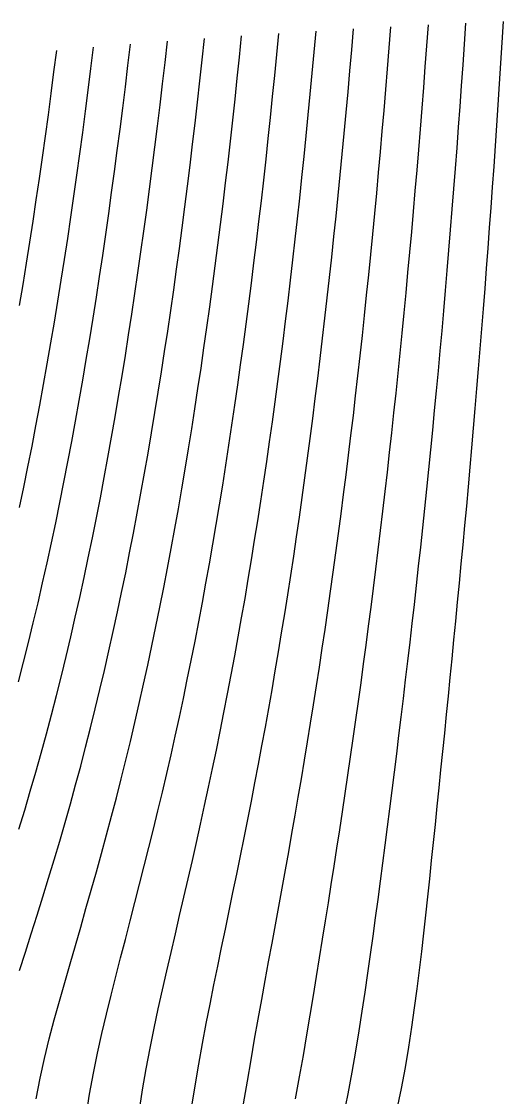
# Model space of a CAD drawing. Header units: metres. Extents: x -511 to 502, y -402 to 468.
# Drawn here: x -230.8 to -133.4, y 250.1 to 467.6 of the extents above; entities that cross this region are included whole.
import ezdxf

# ---------------------------------------------------------------- set-up
doc = ezdxf.new("R2010")
doc.units = ezdxf.units.M

msp = doc.modelspace()

# ---------------------------------------------------------------- linework, layer by layer
for p, q in [((-133.69131, 463.38715, -688.7976), (-133.43176, 467.60687, -688.87646)), ((-171.66934, 461.42688, -688.86145), (-171.28198, 465.6828, -688.9383)), ((-164.0946, 461.88086, -688.8467), (-163.73267, 466.12787, -688.924)), ((-156.50842, 462.3039, -688.83295), (-156.17169, 466.5431, -688.9107)), ((-148.91159, 462.69635, -688.8201), (-148.60052, 466.92828, -688.8983)), ((-141.30551, 463.05743, -688.8084), (-141.02008, 467.2829, -688.8869)), ((-201.8277, 459.3105, -688.93024), (-201.34326, 463.60974, -689.0049)), ((-194.31143, 459.88385, -688.9116), (-193.85059, 464.17114, -688.9868)), ((-186.77887, 460.42792, -688.8939), (-186.34222, 464.70392, -688.9697)), ((-179.23111, 460.94238, -688.8772), (-178.81903, 465.2079, -688.95355)), ((-133.95514, 459.17786, -688.7163), (-133.69131, 463.38715, -688.7976)), ((-224.26761, 457.422, -688.9917), (-223.71487, 461.76147, -689.0642)), ((-216.80685, 458.07904, -688.97034), (-216.2764, 462.40454, -689.0435)), ((-209.32657, 458.70898, -688.9498), (-208.81882, 463.02063, -689.02374)), ((-172.06427, 457.18066, -688.78217), (-171.66934, 461.42688, -688.86145)), ((-164.46387, 457.64362, -688.7669), (-164.0946, 461.88086, -688.8467)), ((-156.85147, 458.07507, -688.7527), (-156.50842, 462.3039, -688.83295)), ((-149.2284, 458.47485, -688.7395), (-148.91159, 462.69635, -688.8201)), ((-141.59589, 458.84247, -688.72736), (-141.30551, 463.05743, -688.8084)), ((-202.32251, 455.02008, -688.85333), (-201.8277, 459.3105, -688.93024)), ((-194.78192, 455.6056, -688.83405), (-194.31143, 459.88385, -688.9116)), ((-187.22458, 456.16138, -688.81573), (-186.77887, 460.42792, -688.8939)), ((-179.65164, 456.68634, -688.79846), (-179.23111, 460.94238, -688.8772)), ((-134.22363, 454.9792, -688.6323), (-133.95514, 459.17786, -688.7163)), ((-224.83252, 453.09045, -688.91693), (-224.26761, 457.422, -688.9917)), ((-217.349, 453.76196, -688.8948), (-216.80685, 458.07904, -688.97034)), ((-209.84521, 454.40533, -688.8736), (-209.32657, 458.70898, -688.9498)), ((-172.46725, 452.94446, -688.7003), (-172.06427, 457.18066, -688.78217)), ((-164.84027, 453.4168, -688.6846), (-164.46387, 457.64362, -688.7669)), ((-157.20105, 453.8567, -688.66986), (-156.85147, 458.07507, -688.7527)), ((-149.55112, 454.26385, -688.65625), (-149.2284, 458.47485, -688.7395)), ((-141.89148, 454.63812, -688.64374), (-141.59589, 458.84247, -688.72736)), ((-202.82816, 450.7387, -688.774), (-202.32251, 455.02008, -688.85333)), ((-195.26251, 451.33673, -688.75397), (-194.78192, 455.6056, -688.83405)), ((-187.67963, 451.90405, -688.73505), (-187.22458, 456.16138, -688.81573)), ((-180.08078, 452.44012, -688.71716), (-179.65164, 456.68634, -688.79846)), ((-142.19229, 450.44434, -688.55743), (-141.89148, 454.63812, -688.64374)), ((-134.49628, 450.79132, -688.54565), (-134.22363, 454.9792, -688.6323)), ((-225.40988, 448.7666, -688.83984), (-224.83252, 453.09045, -688.91693)), ((-217.90295, 449.453, -688.8169), (-217.349, 453.76196, -688.8948)), ((-210.3754, 450.1106, -688.7949), (-209.84521, 454.40533, -688.8736)), ((-180.5188, 448.20404, -688.63324), (-180.08078, 452.44012, -688.71716)), ((-172.87833, 448.7185, -688.61584), (-172.46725, 452.94446, -688.7003)), ((-165.22403, 449.20032, -688.59955), (-164.84027, 453.4168, -688.6846)), ((-157.55737, 449.64868, -688.58435), (-157.20105, 453.8567, -688.66986)), ((-149.87961, 450.0633, -688.5703), (-149.55112, 454.26385, -688.65625)), ((-203.34464, 446.46643, -688.692), (-202.82816, 450.7387, -688.774)), ((-195.75327, 447.0774, -688.6714), (-195.26251, 451.33673, -688.75397)), ((-188.14429, 447.6568, -688.65173), (-187.67963, 451.90405, -688.73505)), ((-142.49814, 446.26154, -688.46826), (-142.19229, 450.44434, -688.55743)), ((-134.77356, 446.61462, -688.4561), (-134.49628, 450.79132, -688.54565)), ((-226.00012, 444.4505, -688.76025), (-225.40988, 448.7666, -688.83984)), ((-218.46939, 445.15247, -688.7365), (-217.90295, 449.453, -688.8169)), ((-210.91711, 445.82446, -688.71375), (-210.3754, 450.1106, -688.7949)), ((-180.96591, 443.97797, -688.5466), (-180.5188, 448.20404, -688.63324)), ((-173.29773, 444.50305, -688.52856), (-172.87833, 448.7185, -688.61584)), ((-165.61545, 444.99432, -688.5117), (-165.22403, 449.20032, -688.59955)), ((-157.92047, 445.45142, -688.49603), (-157.55737, 449.64868, -688.58435)), ((-150.21426, 445.87408, -688.48157), (-149.87961, 450.0633, -688.5703)), ((-203.87234, 442.20343, -688.6074), (-203.34464, 446.46643, -688.692)), ((-196.25464, 442.82758, -688.586), (-195.75327, 447.0774, -688.6714)), ((-188.61865, 443.4192, -688.56573), (-188.14429, 447.6568, -688.65173)), ((-150.55484, 441.69562, -688.38983), (-150.21426, 445.87408, -688.48157)), ((-142.80936, 442.09015, -688.3761), (-142.49814, 446.26154, -688.46826)), ((-135.05536, 442.44904, -688.3636), (-134.77356, 446.61462, -688.4561)), ((-226.60379, 440.1427, -688.67816), (-226.00012, 444.4505, -688.76025)), ((-219.04828, 440.86017, -688.6535), (-218.46939, 445.15247, -688.7365)), ((-211.47076, 441.54736, -688.62994), (-210.91711, 445.82446, -688.71375)), ((-181.42224, 439.7624, -688.45703), (-180.96591, 443.97797, -688.5466)), ((-173.72552, 440.29828, -688.43835), (-173.29773, 444.50305, -688.52856)), ((-166.0145, 440.79938, -688.42096), (-165.61545, 444.99432, -688.5117)), ((-158.29047, 441.2652, -688.4048), (-157.92047, 445.45142, -688.49603)), ((-212.03668, 437.27917, -688.54333), (-211.47076, 441.54736, -688.62994)), ((-204.41168, 437.94977, -688.52), (-203.87234, 442.20343, -688.6074)), ((-196.76678, 438.58746, -688.49786), (-196.25464, 442.82758, -688.586)), ((-189.10318, 439.19196, -688.4768), (-188.61865, 443.4192, -688.56573)), ((-150.9018, 437.52838, -688.295), (-150.55484, 441.69562, -688.38983)), ((-143.12604, 437.92993, -688.2808), (-142.80936, 442.09015, -688.3761)), ((-135.34174, 438.29456, -688.26794), (-135.05536, 442.44904, -688.3636)), ((-227.22113, 435.84283, -688.5933), (-226.60379, 440.1427, -688.67816)), ((-219.6402, 436.57678, -688.5678), (-219.04828, 440.86017, -688.6535)), ((-181.88812, 435.5572, -688.36444), (-181.42224, 439.7624, -688.45703)), ((-174.16208, 436.10443, -688.34515), (-173.72552, 440.29828, -688.43835)), ((-166.42133, 436.61542, -688.32715), (-166.0145, 440.79938, -688.42096)), ((-158.66739, 437.0901, -688.3104), (-158.29047, 441.2652, -688.4048)), ((-212.61526, 433.02045, -688.45386), (-212.03668, 437.27917, -688.54333)), ((-204.96289, 433.70575, -688.4297), (-204.41168, 437.94977, -688.52)), ((-197.29004, 434.3576, -688.40674), (-196.76678, 438.58746, -688.49786)), ((-189.59787, 434.97504, -688.38495), (-189.10318, 439.19196, -688.4768)), ((-151.25485, 433.37292, -688.1969), (-150.9018, 437.52838, -688.295)), ((-143.44806, 433.7815, -688.1823), (-143.12604, 437.92993, -688.2808)), ((-135.63239, 434.15216, -688.169), (-135.34174, 438.29456, -688.26794)), ((-227.85248, 431.5517, -688.50574), (-227.22113, 435.84283, -688.5933)), ((-220.24551, 432.302, -688.4792), (-219.6402, 436.57678, -688.5678)), ((-190.10315, 430.76862, -688.2899), (-189.59787, 434.97504, -688.38495)), ((-182.36356, 431.36316, -688.2687), (-181.88812, 435.5572, -688.36444)), ((-174.60736, 431.92133, -688.2487), (-174.16208, 436.10443, -688.34515)), ((-166.83609, 432.44263, -688.2301), (-166.42133, 436.61542, -688.32715)), ((-159.05139, 432.9265, -688.2128), (-158.66739, 437.0901, -688.3104)), ((-213.20685, 428.77136, -688.3614), (-212.61526, 433.02045, -688.45386)), ((-205.5263, 429.47192, -688.3363), (-204.96289, 433.70575, -688.4297)), ((-197.82458, 430.13788, -688.3125), (-197.29004, 434.3576, -688.40674)), ((-159.44266, 428.7746, -688.1119), (-159.05139, 432.9265, -688.2128)), ((-151.61429, 429.22913, -688.0954), (-151.25485, 433.37292, -688.1969)), ((-143.77536, 429.6446, -688.0803), (-143.44806, 433.7815, -688.1823)), ((-135.92776, 430.02136, -688.06665), (-135.63239, 434.15216, -688.169)), ((-228.49832, 427.2688, -688.41516), (-227.85248, 431.5517, -688.50574)), ((-220.86469, 428.0365, -688.38763), (-220.24551, 432.302, -688.4792)), ((-190.61926, 426.57288, -688.19165), (-190.10315, 430.76862, -688.2899)), ((-182.84906, 427.18018, -688.1696), (-182.36356, 431.36316, -688.2687)), ((-175.0617, 427.7497, -688.149), (-174.60736, 431.92133, -688.2487)), ((-167.25903, 428.28137, -688.1297), (-166.83609, 432.44263, -688.2301)), ((-213.81177, 424.53143, -688.2657), (-213.20685, 428.77136, -688.3614)), ((-206.10226, 425.2478, -688.2397), (-205.5263, 429.47192, -688.3363)), ((-198.37085, 425.92847, -688.21497), (-197.82458, 430.13788, -688.3125)), ((-159.84134, 424.6344, -688.0073), (-159.44266, 428.7746, -688.1119)), ((-151.97995, 425.0973, -687.9903), (-151.61429, 429.22913, -688.0954)), ((-144.10818, 425.51996, -687.9748), (-143.77536, 429.6446, -688.0803)), ((-136.22766, 425.90253, -687.96075), (-135.92776, 430.02136, -688.06665)), ((-229.15915, 422.9947, -688.32153), (-228.49832, 427.2688, -688.41516)), ((-221.4978, 423.7799, -688.29297), (-220.86469, 428.0365, -688.38763)), ((-191.14645, 422.38818, -688.08984), (-190.61926, 426.57288, -688.19165)), ((-183.34454, 423.00836, -688.0671), (-182.84906, 427.18018, -688.1696)), ((-175.52527, 423.5896, -688.0457), (-175.0617, 427.7497, -688.149)), ((-167.69019, 424.13196, -688.02576), (-167.25903, 428.28137, -688.1297)), ((-214.43042, 420.30145, -688.1667), (-213.81177, 424.53143, -688.2657)), ((-206.69101, 421.03412, -688.1397), (-206.10226, 425.2478, -688.2397)), ((-198.92914, 421.72986, -688.1141), (-198.37085, 425.92847, -688.21497)), ((-168.12982, 419.9944, -687.91815), (-167.69019, 424.13196, -688.02576)), ((-160.24722, 420.50665, -687.89905), (-159.84134, 424.6344, -688.0073)), ((-152.35217, 420.97772, -687.88153), (-151.97995, 425.0973, -687.9903)), ((-144.44656, 421.4076, -687.8655), (-144.10818, 425.51996, -687.9748)), ((-136.53192, 421.79608, -687.851), (-136.22766, 425.90253, -687.96075)), ((-229.83536, 418.72913, -688.2246), (-229.15915, 422.9947, -688.32153)), ((-222.14566, 419.53284, -688.195), (-221.4978, 423.7799, -688.29297)), ((-191.68494, 418.21472, -687.9845), (-191.14645, 422.38818, -688.08984)), ((-183.8505, 418.84802, -687.9609), (-183.34454, 423.00836, -688.0671)), ((-175.9982, 419.44153, -687.9387), (-175.52527, 423.5896, -688.0457)), ((-215.06314, 416.08142, -688.06415), (-214.43042, 420.30145, -688.1667)), ((-207.29297, 416.8308, -688.0362), (-206.69101, 421.03412, -688.1397)), ((-199.4997, 417.542, -688.0096), (-198.92914, 421.72986, -688.1141)), ((-168.57806, 415.8692, -687.8066), (-168.12982, 419.9944, -687.91815)), ((-160.66074, 416.39117, -687.78687), (-160.24722, 420.50665, -687.89905)), ((-152.7309, 416.8708, -687.76874), (-152.35217, 420.97772, -687.88153)), ((-144.79022, 417.30768, -687.75226), (-144.44656, 421.4076, -687.8655)), ((-136.8407, 417.70215, -687.73737), (-136.53192, 421.79608, -687.851)), ((-230.5274, 414.47272, -688.1244), (-229.83536, 418.72913, -688.2246)), ((-222.80853, 415.29517, -688.09357), (-222.14566, 419.53284, -688.195)), ((-192.23502, 414.05286, -687.8753), (-191.68494, 418.21472, -687.9845)), ((-184.367, 414.69965, -687.8508), (-183.8505, 418.84802, -687.9609)), ((-176.48074, 415.3053, -687.82794), (-175.9982, 419.44153, -687.9387)), ((-137.15405, 413.62115, -687.6195), (-136.8407, 417.70215, -687.73737)), ((-215.71054, 411.8717, -687.958), (-215.06314, 416.08142, -688.06415)), ((-207.90863, 412.638, -687.92896), (-207.29297, 416.8308, -688.0362)), ((-200.08282, 413.36542, -687.90137), (-199.4997, 417.542, -688.0096)), ((-169.03482, 411.75653, -687.691), (-168.57806, 415.8692, -687.8066)), ((-161.08194, 412.28815, -687.6706), (-160.66074, 416.39117, -687.78687)), ((-153.11606, 412.7765, -687.65186), (-152.7309, 416.8708, -687.76874)), ((-145.13943, 413.22064, -687.6349), (-144.79022, 417.30768, -687.75226)), ((-231.2359, 410.22522, -688.0205), (-230.5274, 414.47272, -688.1244)), ((-223.48688, 411.06708, -687.9885), (-222.80853, 415.29517, -688.09357)), ((-200.6789, 409.20026, -687.7892), (-200.08282, 413.36542, -687.90137)), ((-192.797, 409.90265, -687.76215), (-192.23502, 414.05286, -687.8753)), ((-184.89441, 410.56317, -687.73676), (-184.367, 414.69965, -687.8508)), ((-176.97296, 411.18127, -687.7131), (-176.48074, 415.3053, -687.82794)), ((-145.49417, 409.14655, -687.5131), (-145.13943, 413.22064, -687.6349)), ((-137.47162, 409.55292, -687.4973), (-137.15405, 413.62115, -687.6195)), ((-224.18106, 406.849, -687.8797), (-223.48688, 411.06708, -687.9885)), ((-216.37286, 407.67236, -687.84796), (-215.71054, 411.8717, -687.958)), ((-208.53809, 408.45642, -687.81775), (-207.90863, 412.638, -687.92896)), ((-177.47531, 407.0699, -687.5939), (-176.97296, 411.18127, -687.7131)), ((-169.50055, 407.65643, -687.57104), (-169.03482, 411.75653, -687.691)), ((-161.51068, 408.19818, -687.55), (-161.08194, 412.28815, -687.6706)), ((-153.508, 408.69507, -687.53064), (-153.11606, 412.7765, -687.65186)), ((-201.28833, 405.0462, -687.6728), (-200.6789, 409.20026, -687.7892)), ((-193.37115, 405.76428, -687.6448), (-192.797, 409.90265, -687.76215)), ((-185.43286, 406.4389, -687.61847), (-184.89441, 410.56317, -687.73676)), ((-145.8544, 405.08588, -687.3868), (-145.49417, 409.14655, -687.5131)), ((-137.79364, 405.49792, -687.3705), (-137.47162, 409.55292, -687.4973)), ((-224.89178, 402.6407, -687.7669), (-224.18106, 406.849, -687.8797)), ((-217.05054, 403.48364, -687.7339), (-216.37286, 407.67236, -687.84796)), ((-209.18213, 404.28583, -687.7025), (-208.53809, 408.45642, -687.81775)), ((-177.9877, 402.9713, -687.4702), (-177.47531, 407.0699, -687.5939)), ((-169.97522, 403.56958, -687.4466), (-169.50055, 407.65643, -687.57104)), ((-161.94748, 404.12128, -687.4248), (-161.51068, 408.19818, -687.55)), ((-153.90637, 404.627, -687.40485), (-153.508, 408.69507, -687.53064)), ((-201.91132, 400.90436, -687.55206), (-201.28833, 405.0462, -687.6728)), ((-193.95789, 401.6383, -687.52295), (-193.37115, 405.76428, -687.6448)), ((-185.98267, 402.32745, -687.49567), (-185.43286, 406.4389, -687.61847)), ((-154.31155, 400.57245, -687.27423), (-153.90637, 404.627, -687.40485)), ((-146.22012, 401.03845, -687.25555), (-145.8544, 405.08588, -687.3868)), ((-138.11981, 401.4566, -687.2389), (-137.79364, 405.49792, -687.3705)), ((-225.61938, 398.44293, -687.64984), (-224.89178, 402.6407, -687.7669)), ((-217.74411, 399.30573, -687.61554), (-217.05054, 403.48364, -687.7339)), ((-209.84082, 400.1266, -687.58295), (-209.18213, 404.28583, -687.7025)), ((-178.51053, 398.8861, -687.3418), (-177.9877, 402.9713, -687.4702)), ((-170.45901, 399.4959, -687.3173), (-169.97522, 403.56958, -687.4466)), ((-162.39197, 400.0581, -687.2948), (-161.94748, 404.12128, -687.4248)), ((-202.54837, 396.77448, -687.4267), (-201.91132, 400.90436, -687.55206)), ((-194.5574, 397.52472, -687.3965), (-193.95789, 401.6383, -687.52295)), ((-186.54407, 398.22864, -687.36816), (-185.98267, 402.32745, -687.49567)), ((-154.72345, 396.53168, -687.1385), (-154.31155, 400.57245, -687.27423)), ((-146.59122, 397.00507, -687.11926), (-146.22012, 401.03845, -687.25555)), ((-138.45016, 397.42865, -687.1021), (-138.11981, 401.4566, -687.2389)), ((-226.36441, 394.25537, -687.5283), (-225.61938, 398.44293, -687.64984)), ((-218.45401, 395.13892, -687.4927), (-217.74411, 399.30573, -687.61554)), ((-210.51465, 395.97888, -687.45874), (-209.84082, 400.1266, -687.58295)), ((-187.11734, 394.14313, -687.2357), (-186.54407, 398.22864, -687.36816)), ((-179.04385, 394.81403, -687.2084), (-178.51053, 398.8861, -687.3418)), ((-170.95209, 395.43597, -687.18304), (-170.45901, 399.4959, -687.3173)), ((-162.84457, 396.00848, -687.1597), (-162.39197, 400.0581, -687.2948)), ((-211.20416, 391.84314, -687.3298), (-210.51465, 395.97888, -687.45874)), ((-203.19977, 392.65704, -687.29645), (-202.54837, 396.77448, -687.4267)), ((-195.17007, 393.4239, -687.2651), (-194.5574, 397.52472, -687.3965)), ((-163.3052, 391.97284, -687.01935), (-162.84457, 396.00848, -687.1597)), ((-155.14206, 392.505, -686.99744), (-154.72345, 396.53168, -687.1385)), ((-146.96777, 392.98553, -686.97766), (-146.59122, 397.00507, -687.11926)), ((-138.78473, 393.41492, -686.95996), (-138.45016, 397.42865, -687.1021)), ((-227.1275, 390.07855, -687.40216), (-226.36441, 394.25537, -687.5283)), ((-219.18079, 390.9834, -687.36505), (-218.45401, 395.13892, -687.4927)), ((-187.70273, 390.0708, -687.098), (-187.11734, 394.14313, -687.2357)), ((-179.58798, 390.75555, -687.06964), (-179.04385, 394.81403, -687.2084)), ((-171.45471, 391.3897, -687.04346), (-170.95209, 395.43597, -687.18304)), ((-211.90973, 387.71948, -687.19574), (-211.20416, 391.84314, -687.3298)), ((-203.86603, 388.55194, -687.1611), (-203.19977, 392.65704, -687.29645)), ((-195.7962, 389.33612, -687.1285), (-195.17007, 393.4239, -687.2651)), ((-163.77396, 387.95154, -686.87335), (-163.3052, 391.97284, -687.01935)), ((-155.56738, 388.49255, -686.8507), (-155.14206, 392.505, -686.99744)), ((-147.34958, 388.9804, -686.8303), (-146.96777, 392.98553, -686.97766)), ((-139.1232, 389.41547, -686.8122), (-138.78473, 393.41492, -686.95996)), ((-227.90909, 385.91278, -687.27106), (-227.1275, 390.07855, -687.40216)), ((-219.92484, 386.83917, -687.2324), (-219.18079, 390.9834, -687.36505)), ((-196.43613, 385.26154, -686.98645), (-195.7962, 389.33612, -687.1285)), ((-188.30038, 386.01233, -686.9548), (-187.70273, 390.0708, -687.098)), ((-180.14316, 386.71124, -686.9254), (-179.58798, 390.75555, -687.06964)), ((-171.96683, 387.35767, -686.89825), (-171.45471, 391.3897, -687.04346)), ((-139.46558, 385.43042, -686.6584), (-139.1232, 389.41547, -686.8122)), ((-212.63193, 383.6079, -687.0563), (-211.90973, 387.71948, -687.19574)), ((-204.54736, 384.45996, -687.02026), (-203.86603, 388.55194, -687.1611)), ((-172.48853, 383.34015, -686.7471), (-171.96683, 387.35767, -686.89825)), ((-164.25098, 383.945, -686.7214), (-163.77396, 387.95154, -686.87335)), ((-155.99948, 384.49487, -686.698), (-155.56738, 388.49255, -686.8507)), ((-147.73679, 384.98993, -686.677), (-147.34958, 388.9804, -686.8303)), ((-228.70981, 381.75775, -687.1347), (-227.90909, 385.91278, -687.27106)), ((-220.68686, 382.70697, -687.0945), (-219.92484, 386.83917, -687.2324)), ((-197.09015, 381.20074, -686.83856), (-196.43613, 385.26154, -686.98645)), ((-188.91098, 381.96765, -686.80566), (-188.30038, 386.01233, -686.9548)), ((-180.70941, 382.68097, -686.7752), (-180.14316, 386.71124, -686.9254)), ((-148.12912, 381.01422, -686.51733), (-147.73679, 384.98993, -686.677)), ((-139.81161, 381.4599, -686.4982), (-139.46558, 385.43042, -686.6584)), ((-213.37094, 379.50928, -686.9112), (-212.63193, 383.6079, -687.0563)), ((-205.24442, 380.38092, -686.8737), (-204.54736, 384.45996, -687.02026)), ((-173.0202, 379.33734, -686.58966), (-172.48853, 383.34015, -686.7471)), ((-164.73627, 379.95288, -686.56305), (-164.25098, 383.945, -686.7214)), ((-156.43832, 380.51184, -686.53894), (-155.99948, 384.49487, -686.698)), ((-229.5304, 377.61426, -686.99286), (-228.70981, 381.75775, -687.1347)), ((-221.46722, 378.5865, -686.9509), (-220.68686, 382.70697, -687.0945)), ((-197.75854, 377.15375, -686.6845), (-197.09015, 381.20074, -686.83856)), ((-189.53421, 377.93732, -686.6504), (-188.91098, 381.96765, -686.80566)), ((-181.28714, 378.66528, -686.6188), (-180.70941, 382.68097, -686.7752)), ((-148.5267, 377.0536, -686.35095), (-148.12912, 381.01422, -686.51733)), ((-140.16132, 377.5044, -686.33136), (-139.81161, 381.4599, -686.4982)), ((-222.2666, 374.4784, -686.80145), (-221.46722, 378.5865, -686.9509)), ((-214.1276, 375.42346, -686.7601), (-213.37094, 379.50928, -686.9112)), ((-205.95746, 376.3155, -686.72107), (-205.24442, 380.38092, -686.8737)), ((-181.87637, 374.66467, -686.45575), (-181.28714, 378.66528, -686.6188)), ((-173.5617, 375.3496, -686.4256), (-173.0202, 379.33734, -686.58966)), ((-165.2298, 375.97626, -686.3981), (-164.73627, 379.95288, -686.56305)), ((-156.88382, 376.5442, -686.3732), (-156.43832, 380.51184, -686.53894)), ((-230.3714, 373.48212, -686.84515), (-229.5304, 377.61426, -686.99286)), ((-206.68683, 372.26385, -686.56195), (-205.95746, 376.3155, -686.72107)), ((-198.44196, 373.12115, -686.5239), (-197.75854, 377.15375, -686.6845)), ((-190.1708, 373.92145, -686.4885), (-189.53421, 377.93732, -686.6504)), ((-157.33603, 372.59192, -686.2004), (-156.88382, 376.5442, -686.3732)), ((-148.92923, 373.1084, -686.1775), (-148.5267, 377.0536, -686.35095)), ((-140.51434, 373.56415, -686.1574), (-140.16132, 377.5044, -686.33136)), ((-223.08551, 370.38293, -686.6457), (-222.2666, 374.4784, -686.80145)), ((-214.90237, 371.35077, -686.60254), (-214.1276, 375.42346, -686.7601)), ((-182.47736, 370.67908, -686.28564), (-181.87637, 374.66467, -686.45575)), ((-174.11331, 371.37714, -686.25446), (-173.5617, 375.3496, -686.4256)), ((-165.73181, 372.015, -686.226), (-165.2298, 375.97626, -686.3981)), ((-231.23346, 369.36182, -686.6913), (-230.3714, 373.48212, -686.84515)), ((-207.43317, 368.2259, -686.39606), (-206.68683, 372.26385, -686.56195)), ((-199.14038, 369.10272, -686.3565), (-198.44196, 373.12115, -686.5239)), ((-190.82086, 369.92065, -686.3197), (-190.1708, 373.92145, -686.4885)), ((-166.24222, 368.0694, -686.04645), (-165.73181, 372.015, -686.226)), ((-157.79498, 368.65552, -686.02), (-157.33603, 372.59192, -686.2004)), ((-149.33664, 369.17853, -685.9965), (-148.92923, 373.1084, -686.1775)), ((-140.87067, 369.63934, -685.9759), (-140.51434, 373.56415, -686.1574)), ((-223.92471, 366.29993, -686.4832), (-223.08551, 370.38293, -686.6457)), ((-215.69547, 367.29138, -686.4383), (-214.90237, 371.35077, -686.60254)), ((-191.48462, 365.9348, -686.14343), (-190.82086, 369.92065, -686.3197)), ((-183.09033, 366.70886, -686.10815), (-182.47736, 370.67908, -686.28564)), ((-174.67514, 367.42035, -686.0758), (-174.11331, 371.37714, -686.25446)), ((-208.19675, 364.20245, -686.22284), (-207.43317, 368.2259, -686.39606)), ((-199.85449, 365.09918, -686.1817), (-199.14038, 369.10272, -686.3565)), ((-166.76105, 364.13983, -685.8589), (-166.24222, 368.0694, -686.04645)), ((-158.26053, 364.73492, -685.83167), (-157.79498, 368.65552, -686.02)), ((-149.74896, 365.2649, -685.8075), (-149.33664, 369.17853, -685.9965)), ((-141.22995, 365.7303, -685.7864), (-140.87067, 369.63934, -685.9759)), ((-224.78452, 362.23016, -686.3137), (-223.92471, 366.29993, -686.4832)), ((-216.50778, 363.24573, -686.26685), (-215.69547, 367.29138, -686.4383)), ((-192.16257, 361.96466, -685.95935), (-191.48462, 365.9348, -686.14343)), ((-183.71558, 362.75427, -685.9227), (-183.09033, 366.70886, -686.10815)), ((-175.2472, 363.4796, -685.8893), (-174.67514, 367.42035, -686.0758)), ((-141.59204, 361.8368, -685.58844), (-141.22995, 365.7303, -685.7864)), ((-217.33963, 359.214, -686.08777), (-216.50778, 363.24573, -686.26685)), ((-208.97809, 360.19348, -686.0419), (-208.19675, 364.20245, -686.22284)), ((-200.58441, 361.11053, -685.9991), (-199.85449, 365.09918, -686.1817)), ((-175.82977, 359.55475, -685.6942), (-175.2472, 363.4796, -685.8893)), ((-167.28845, 360.22638, -685.66284), (-166.76105, 364.13983, -685.8589)), ((-158.73257, 360.83044, -685.63477), (-158.26053, 364.73492, -685.83167)), ((-150.16595, 361.36725, -685.61), (-149.74896, 365.2649, -685.8075)), ((-225.6658, 358.17346, -686.13666), (-224.78452, 362.23016, -686.3137)), ((-201.33072, 357.1375, -685.80817), (-200.58441, 361.11053, -685.9991)), ((-192.85461, 358.00995, -685.7669), (-192.16257, 361.96466, -685.95935)), ((-184.35306, 358.8158, -685.72894), (-183.71558, 362.75427, -685.9227)), ((-150.58743, 357.48572, -685.40344), (-150.16595, 361.36725, -685.61)), ((-141.9567, 357.95953, -685.3814), (-141.59204, 361.8368, -685.58844)), ((-218.19171, 355.1966, -685.9006), (-217.33963, 359.214, -686.08777)), ((-209.77765, 356.19946, -685.8527), (-208.97809, 360.19348, -686.0419)), ((-176.42276, 355.64642, -685.49023), (-175.82977, 359.55475, -685.6942)), ((-167.82422, 356.32953, -685.4578), (-167.28845, 360.22638, -685.66284)), ((-159.21112, 356.9425, -685.4289), (-158.73257, 360.83044, -685.63477)), ((-226.56924, 354.13025, -685.9516), (-225.6658, 358.17346, -686.13666)), ((-202.09354, 353.17987, -685.60846), (-201.33072, 357.1375, -685.80817)), ((-193.56134, 354.0713, -685.56555), (-192.85461, 358.00995, -685.7669)), ((-185.00311, 354.89368, -685.5261), (-184.35306, 358.8158, -685.72894)), ((-159.69601, 353.07098, -685.2134), (-159.21112, 356.9425, -685.4289)), ((-151.01321, 353.62073, -685.18726), (-150.58743, 357.48572, -685.40344)), ((-142.3237, 354.09814, -685.1648), (-141.9567, 357.95953, -685.3814)), ((-219.06445, 351.19373, -685.7047), (-218.19171, 355.1966, -685.9006)), ((-210.59589, 352.22046, -685.65485), (-209.77765, 356.19946, -685.8527)), ((-185.66592, 350.9878, -685.3138), (-185.00311, 354.89368, -685.5261)), ((-177.02625, 351.75482, -685.2766), (-176.42276, 355.64642, -685.49023)), ((-168.36841, 352.44922, -685.24316), (-167.82422, 356.32953, -685.4578)), ((-227.49527, 350.101, -685.75793), (-226.56924, 354.13025, -685.9516)), ((-202.8735, 349.23834, -685.3993), (-202.09354, 353.17987, -685.60846)), ((-194.28296, 350.14893, -685.3547), (-193.56134, 354.0713, -685.56555)), ((-168.92111, 348.58557, -685.0182), (-168.36841, 352.44922, -685.24316)), ((-160.18738, 349.2165, -684.9876), (-159.69601, 353.07098, -685.2134)), ((-151.4432, 349.77222, -684.9608), (-151.01321, 353.62073, -685.18726)), ((-142.69287, 350.25336, -684.9379), (-142.3237, 354.09814, -685.1648)), ((-219.95856, 347.20532, -685.4996), (-219.06445, 351.19373, -685.7047)), ((-211.43344, 348.25677, -685.4476), (-210.59589, 352.22046, -685.65485)), ((-186.34149, 347.09875, -685.09125), (-185.66592, 350.9878, -685.3138)), ((-177.64062, 347.87964, -685.05273), (-177.02625, 351.75482, -685.2766)), ((-143.06369, 346.42487, -684.70013), (-142.69287, 350.25336, -684.9379)), ((-228.44498, 346.08545, -685.5552), (-227.49527, 350.101, -685.75793)), ((-212.29034, 344.30878, -685.23035), (-211.43344, 348.25677, -685.4476)), ((-203.67062, 345.31256, -685.18005), (-202.8735, 349.23834, -685.3993)), ((-195.01962, 346.2428, -685.13367), (-194.28296, 350.14893, -685.3547)), ((-169.48233, 344.73883, -684.78235), (-168.92111, 348.58557, -685.0182)), ((-160.68478, 345.37842, -684.75085), (-160.18738, 349.2165, -684.9876)), ((-151.87717, 345.94043, -684.72345), (-151.4432, 349.77222, -684.9608)), ((-229.41864, 342.08423, -685.34265), (-228.44498, 346.08545, -685.5552)), ((-220.87457, 343.23218, -685.28455), (-219.95856, 347.20532, -685.4996)), ((-195.77155, 342.35345, -684.9018), (-195.01962, 346.2428, -685.13367)), ((-187.03003, 343.22644, -684.8578), (-186.34149, 347.09875, -685.09125)), ((-178.26547, 344.02167, -684.818), (-177.64062, 347.87964, -685.05273)), ((-152.31494, 342.12524, -684.4744), (-151.87717, 345.94043, -684.72345)), ((-143.43619, 342.6128, -684.4507), (-143.06369, 346.42487, -684.70013)), ((-213.16757, 340.37646, -685.0024), (-212.29034, 344.30878, -685.23035)), ((-204.4855, 341.40332, -684.95), (-203.67062, 345.31256, -685.18005)), ((-178.90115, 340.18036, -684.57153), (-178.26547, 344.02167, -684.818)), ((-170.05188, 340.90942, -684.5348), (-169.48233, 344.73883, -684.78235)), ((-161.18842, 341.55743, -684.50244), (-160.68478, 345.37842, -684.75085)), ((-230.41718, 338.09723, -685.1197), (-229.41864, 342.08423, -685.34265)), ((-221.81296, 339.27417, -685.05896), (-220.87457, 343.23218, -685.28455)), ((-196.53903, 338.4806, -684.6583), (-195.77155, 342.35345, -684.9018)), ((-187.73178, 339.3711, -684.6127), (-187.03003, 343.22644, -684.8578)), ((-161.69778, 337.75336, -684.24146), (-161.18842, 341.55743, -684.50244)), ((-152.75635, 338.32672, -684.2128), (-152.31494, 342.12524, -684.4744)), ((-143.80994, 338.81696, -684.1888), (-143.43619, 342.6128, -684.4507)), ((-214.06516, 336.4604, -684.763), (-213.16757, 340.37646, -685.0024)), ((-205.31839, 337.51038, -684.70844), (-204.4855, 341.40332, -684.95)), ((-188.44672, 335.53253, -684.3551), (-187.73178, 339.3711, -684.6127)), ((-179.54755, 336.35657, -684.31256), (-178.90115, 340.18036, -684.57153)), ((-170.62973, 337.09662, -684.27466), (-170.05188, 340.90942, -684.5348)), ((-231.44131, 334.1253, -684.8855), (-230.41718, 338.09723, -685.1197)), ((-222.77432, 335.33154, -684.8221), (-221.81296, 339.27417, -685.05896)), ((-206.16959, 333.63385, -684.4545), (-205.31839, 337.51038, -684.70844)), ((-197.32224, 334.62476, -684.40247), (-196.53903, 338.4806, -684.6583)), ((-162.21304, 333.966, -683.96704), (-161.69778, 337.75336, -684.24146)), ((-153.20114, 334.54456, -683.93787), (-152.75635, 338.32672, -684.2128)), ((-144.18454, 335.03735, -683.9135), (-143.80994, 338.81696, -684.1888)), ((-223.75928, 331.40448, -684.573), (-222.77432, 335.33154, -684.8221)), ((-214.98358, 332.56012, -684.51135), (-214.06516, 336.4604, -684.763)), ((-189.17487, 331.71088, -684.08417), (-188.44672, 335.53253, -684.3551)), ((-180.20468, 332.54944, -684.04016), (-179.54755, 336.35657, -684.31256)), ((-171.21582, 333.30078, -684.0011), (-170.62973, 337.09662, -684.27466)), ((-144.56015, 331.27374, -683.6239), (-144.18454, 335.03735, -683.9135)), ((-207.03928, 329.7741, -684.1873), (-206.16959, 333.63385, -684.4545)), ((-198.12134, 330.78583, -684.1332), (-197.32224, 334.62476, -684.40247)), ((-171.81015, 329.5216, -683.7132), (-171.21582, 333.30078, -684.0011)), ((-162.73407, 330.1949, -683.6783), (-162.21304, 333.966, -683.96704)), ((-153.64905, 330.7788, -683.64856), (-153.20114, 334.54456, -683.93787)), ((-224.76825, 327.49316, -684.31085), (-223.75928, 331.40448, -684.573)), ((-215.92337, 328.67633, -684.2465), (-214.98358, 332.56012, -684.51135)), ((-198.9364, 326.96338, -683.8496), (-198.12134, 330.78583, -684.1332)), ((-189.91632, 327.9062, -683.79877), (-189.17487, 331.71088, -684.08417)), ((-180.87247, 328.7589, -683.75336), (-180.20468, 332.54944, -684.04016)), ((-154.10007, 327.0287, -683.3439), (-153.64905, 330.7788, -683.64856)), ((-144.936, 327.526, -683.31903), (-144.56015, 331.27374, -683.6239)), ((-216.88464, 324.80872, -683.96747), (-215.92337, 328.67633, -684.2465)), ((-207.92767, 325.93085, -683.9058), (-207.03928, 329.7741, -684.1873)), ((-181.55096, 324.9848, -683.45105), (-180.87247, 328.7589, -683.75336)), ((-172.41235, 325.75873, -683.4098), (-171.81015, 329.5216, -683.7132)), ((-163.26053, 326.44, -683.3741), (-162.73407, 330.1949, -683.6783)), ((-225.80182, 323.59784, -684.0346), (-224.76825, 327.49316, -684.31085)), ((-199.76743, 323.15747, -683.55054), (-198.9364, 326.96338, -683.8496)), ((-190.67096, 324.1178, -683.4979), (-189.91632, 327.9062, -683.79877)), ((-163.79224, 322.7005, -683.0533), (-163.26053, 326.44, -683.3741)), ((-154.55399, 323.29425, -683.0226), (-154.10007, 327.0287, -683.3439)), ((-145.31226, 323.79303, -682.9976), (-144.936, 327.526, -683.31903)), ((-217.8678, 320.95734, -683.67316), (-216.88464, 324.80872, -683.96747)), ((-208.83496, 322.10413, -683.60895), (-207.92767, 325.93085, -683.9058)), ((-191.43887, 320.34546, -683.1805), (-190.67096, 324.1178, -683.4979)), ((-182.23984, 321.22662, -683.1321), (-181.55096, 324.9848, -683.45105)), ((-173.02258, 322.01154, -683.0897), (-172.41235, 325.75873, -683.4098)), ((-226.86035, 319.71832, -683.74316), (-225.80182, 323.59784, -684.0346)), ((-209.76114, 318.2934, -683.2955), (-208.83496, 322.10413, -683.60895)), ((-200.6145, 319.3678, -683.23486), (-199.76743, 323.15747, -683.55054)), ((-173.6405, 318.2791, -682.7518), (-173.02258, 322.01154, -683.0897)), ((-164.32938, 318.97583, -682.7146), (-163.79224, 322.7005, -683.0533)), ((-155.01038, 319.57428, -682.68353), (-154.55399, 323.29425, -683.0226)), ((-145.68875, 320.0749, -682.6585), (-145.31226, 323.79303, -682.9976)), ((-227.94406, 315.8545, -683.43536), (-226.86035, 319.71832, -683.74316)), ((-218.87305, 317.1223, -683.3623), (-217.8678, 320.95734, -683.67316)), ((-192.21979, 316.58862, -682.845), (-191.43887, 320.34546, -683.1805)), ((-182.93903, 317.48346, -682.7952), (-182.23984, 321.22662, -683.1321)), ((-146.06534, 316.37018, -682.30023), (-145.68875, 320.0749, -682.6585)), ((-210.70627, 314.49866, -682.96405), (-209.76114, 318.2934, -683.2955)), ((-201.47742, 315.59375, -682.90125), (-200.6145, 319.3678, -683.23486)), ((-174.26602, 314.5608, -682.3945), (-173.6405, 318.2791, -682.7518)), ((-164.87149, 315.26483, -682.3566), (-164.32938, 318.97583, -682.7146)), ((-155.4696, 315.86798, -682.32526), (-155.01038, 319.57428, -682.68353)), ((-229.05338, 312.00653, -683.1098), (-227.94406, 315.8545, -683.43536)), ((-219.90042, 313.30273, -683.03357), (-218.87305, 317.1223, -683.3623)), ((-202.35587, 311.83447, -682.5482), (-201.47742, 315.59375, -682.90125)), ((-193.01343, 312.8462, -682.4901), (-192.21979, 316.58862, -682.845)), ((-183.64832, 313.75464, -682.43896), (-182.93903, 317.48346, -682.7952)), ((-155.93137, 312.1739, -681.94635), (-155.4696, 315.86798, -682.32526)), ((-146.44196, 312.67804, -681.92145), (-146.06534, 316.37018, -682.30023)), ((-220.94977, 309.4989, -682.6855), (-219.90042, 313.30273, -683.03357)), ((-211.6701, 310.71906, -682.6133), (-210.70627, 314.49866, -682.96405)), ((-184.3675, 310.03864, -682.06177), (-183.64832, 313.75464, -682.43896)), ((-174.8989, 310.85486, -682.01636), (-174.26602, 314.5608, -682.3945)), ((-165.41861, 311.56628, -681.9779), (-164.87149, 315.26483, -682.3566)), ((-230.18832, 308.1742, -682.76495), (-229.05338, 312.00653, -683.1098)), ((-203.24966, 308.0893, -682.17413), (-202.35587, 311.83447, -682.5482)), ((-193.81955, 309.11713, -682.11426), (-193.01343, 312.8462, -682.4901)), ((-165.97052, 307.87848, -681.5768), (-165.41861, 311.56628, -681.9779)), ((-156.39572, 308.4906, -681.54504), (-155.93137, 312.1739, -681.94635)), ((-146.81912, 308.9967, -681.5204), (-146.44196, 312.67804, -681.92145)), ((-222.021, 305.71008, -682.3164), (-220.94977, 309.4989, -682.6855)), ((-212.65225, 306.95398, -682.24146), (-211.6701, 310.71906, -682.6133)), ((-194.63748, 305.39984, -681.7157), (-193.81955, 309.11713, -682.11426)), ((-185.0961, 306.3338, -681.6619), (-184.3675, 310.03864, -682.06177)), ((-175.53885, 307.15985, -681.61566), (-174.8989, 310.85486, -682.01636)), ((-147.19681, 305.3244, -681.0953), (-146.81912, 308.9967, -681.5204)), ((-231.34894, 304.35693, -682.3992), (-230.18832, 308.1742, -682.76495)), ((-213.65222, 303.20197, -681.84674), (-212.65225, 306.95398, -682.24146)), ((-204.15802, 304.35626, -681.7772), (-203.24966, 308.0893, -682.17413)), ((-176.18576, 303.4732, -681.19055), (-175.53885, 307.15985, -681.61566)), ((-166.52759, 304.1991, -681.1513), (-165.97052, 307.87848, -681.5768)), ((-156.86316, 304.81604, -681.11957), (-156.39572, 308.4906, -681.54504)), ((-223.11343, 301.93518, -681.92444), (-222.021, 305.71008, -682.3164)), ((-195.46683, 301.69232, -681.2924), (-194.63748, 305.39984, -681.7157)), ((-185.83362, 302.63794, -681.23755), (-185.0961, 306.3338, -681.6619)), ((-157.33377, 301.14758, -680.668), (-156.86316, 304.81604, -681.11957)), ((-147.57584, 301.65906, -680.64417), (-147.19681, 305.3244, -681.0953)), ((-214.6691, 299.46222, -681.4272), (-213.65222, 303.20197, -681.84674)), ((-205.08038, 300.63434, -681.3556), (-204.15802, 304.35626, -681.7772)), ((-186.57968, 298.9485, -680.78656), (-185.83362, 302.63794, -681.23755)), ((-176.83945, 299.79266, -680.739), (-176.18576, 303.4732, -681.19055)), ((-167.0896, 300.52527, -680.6996), (-166.52759, 304.1991, -681.1513)), ((-224.22647, 298.1734, -681.5076), (-223.11343, 301.93518, -681.92444)), ((-206.01556, 296.92078, -680.9069), (-205.08038, 300.63434, -681.3556)), ((-196.3064, 297.99188, -680.8424), (-195.46683, 301.69232, -681.2924)), ((-167.65689, 296.85388, -680.21936), (-167.0896, 300.52527, -680.6996)), ((-157.80826, 297.482, -680.18805), (-157.33377, 301.14758, -680.668)), ((-147.95703, 297.99768, -680.1648), (-147.57584, 301.65906, -680.64417)), ((-225.35904, 294.4234, -681.06354), (-224.22647, 298.1734, -681.5076)), ((-215.70187, 295.73224, -680.9805), (-214.6691, 299.46222, -681.4272)), ((-197.15543, 294.29578, -680.3632), (-196.3064, 297.99188, -680.8424)), ((-187.33328, 295.26202, -680.30664), (-186.57968, 298.9485, -680.78656)), ((-177.49939, 296.11407, -680.2588), (-176.83945, 299.79266, -680.739)), ((-148.34155, 294.3368, -679.65485), (-147.95703, 297.99768, -680.1648)), ((-206.96222, 293.21307, -680.42896), (-206.01556, 296.92078, -680.9069)), ((-178.16565, 292.4336, -679.7474), (-177.49939, 296.11407, -680.2588)), ((-168.22958, 293.18036, -679.7081), (-167.65689, 296.85388, -680.21936)), ((-158.2875, 293.81525, -679.67737), (-157.80826, 297.482, -680.18805)), ((-226.5094, 290.6834, -680.58966), (-225.35904, 294.4234, -681.06354)), ((-216.74884, 292.0103, -680.5043), (-215.70187, 295.73224, -680.9805)), ((-198.01239, 290.59967, -679.8523), (-197.15543, 294.29578, -680.3632)), ((-188.09396, 291.5738, -679.7953), (-187.33328, 295.26202, -680.30664)), ((-158.77274, 290.14258, -679.13324), (-158.2875, 293.81525, -679.67737)), ((-148.73148, 290.6718, -679.11163), (-148.34155, 294.3368, -679.65485)), ((-217.80801, 288.2932, -679.99554), (-216.74884, 292.0103, -680.5043)), ((-207.91846, 289.5078, -679.9188), (-206.96222, 293.21307, -680.42896)), ((-188.86038, 287.87915, -679.2497), (-188.09396, 291.5738, -679.7953)), ((-178.83774, 288.7456, -679.2021), (-178.16565, 292.4336, -679.7474)), ((-168.80844, 289.49976, -679.1633), (-168.22958, 293.18036, -679.7081)), ((-227.67554, 286.95123, -680.08307), (-226.5094, 290.6834, -680.58966)), ((-208.88202, 285.79993, -679.3736), (-207.91846, 289.5078, -679.9188)), ((-198.87561, 286.89874, -679.30664), (-198.01239, 290.59967, -679.8523)), ((-169.39432, 285.80536, -678.582), (-168.80844, 289.49976, -679.1633)), ((-159.26553, 286.458, -678.5528), (-158.77274, 290.14258, -679.13324)), ((-149.12894, 286.99817, -678.53217), (-148.73148, 290.6718, -679.11163)), ((-218.87665, 284.5774, -679.4513), (-217.80801, 288.2932, -679.99554)), ((-189.63162, 284.17096, -678.66675), (-188.86038, 287.87915, -679.2497)), ((-179.51584, 285.04297, -678.6199), (-178.83774, 288.7456, -679.2021)), ((-228.85458, 283.224, -679.5405), (-227.67554, 286.95123, -680.08307)), ((-209.84998, 282.08466, -678.7899), (-208.88202, 285.79993, -679.3736)), ((-199.74292, 283.1864, -678.7232), (-198.87561, 286.89874, -679.30664)), ((-180.19952, 281.3183, -677.9975), (-179.51584, 285.04297, -678.6199)), ((-169.98822, 282.08936, -677.9608), (-169.39432, 285.80536, -678.582)), ((-159.7685, 282.75415, -677.9328), (-159.26553, 286.458, -678.5528)), ((-149.53745, 283.30902, -677.91327), (-149.12894, 286.99817, -678.53217)), ((-230.04279, 279.49835, -678.9582), (-228.85458, 283.224, -679.5405)), ((-219.9513, 280.8581, -678.8679), (-218.87665, 284.5774, -679.4513)), ((-200.6116, 279.45538, -678.0983), (-199.74292, 283.1864, -678.7232)), ((-190.40616, 280.44128, -678.0431), (-189.63162, 284.17096, -678.66675)), ((-160.28442, 279.02222, -677.2697), (-159.7685, 282.75415, -677.9328)), ((-149.96088, 279.59692, -677.25134), (-149.53745, 283.30902, -677.91327)), ((-221.02759, 277.12952, -678.24146), (-219.9513, 280.8581, -678.8679)), ((-210.81866, 278.3543, -678.16406), (-209.84998, 282.08466, -678.7899)), ((-180.88904, 277.5608, -677.33136), (-180.19952, 281.3183, -677.9975)), ((-170.59201, 278.34198, -677.2964), (-169.98822, 282.08936, -677.9608)), ((-231.2355, 275.76965, -678.332), (-230.04279, 279.49835, -678.9582)), ((-201.47864, 275.69543, -677.42804), (-200.6116, 279.45538, -678.0983)), ((-191.1824, 276.67963, -677.375), (-190.40616, 280.44128, -678.0431)), ((-160.81763, 275.25153, -676.55963), (-160.28442, 279.02222, -677.2697)), ((-150.405, 275.85266, -676.5425), (-149.96088, 279.59692, -677.25134)), ((-222.09982, 273.38464, -677.5674), (-221.02759, 277.12952, -678.24146)), ((-211.78345, 274.6009, -677.4917), (-210.81866, 278.3543, -678.16406)), ((-191.95837, 272.87384, -676.65826), (-191.1824, 276.67963, -677.375)), ((-181.58472, 273.75806, -676.61743), (-180.88904, 277.5608, -677.33136)), ((-171.20792, 274.5514, -676.58466), (-170.59201, 278.34198, -677.2964)), ((-212.73859, 270.81348, -676.7682), (-211.78345, 274.6009, -677.4917)), ((-202.33994, 271.8954, -676.70807), (-201.47864, 275.69543, -677.42804)), ((-171.83914, 270.70294, -675.82153), (-171.20792, 274.5514, -676.58466)), ((-161.37335, 271.42932, -675.79834), (-160.81763, 275.25153, -676.55963)), ((-150.87686, 272.0652, -675.7823), (-150.405, 275.85266, -676.5425)), ((-223.1608, 269.61438, -676.84064), (-222.09982, 273.38464, -677.5674)), ((-203.1908, 268.04016, -675.9335), (-202.33994, 271.8954, -676.70807)), ((-192.73206, 269.0088, -675.8884), (-191.95837, 272.87384, -676.65826)), ((-182.28693, 269.89514, -675.85144), (-181.58472, 273.75806, -676.61743)), ((-151.38535, 268.2212, -674.9659), (-150.87686, 272.0652, -675.7823)), ((-213.67719, 266.979, -675.9883), (-212.73859, 270.81348, -676.7682)), ((-182.99695, 265.95337, -675.0286), (-182.28693, 269.89514, -675.85144)), ((-172.48975, 266.77966, -675.0023), (-171.83914, 270.70294, -675.82153)), ((-161.95865, 267.53967, -674.9812), (-161.37335, 271.42932, -675.79834)), ((-224.20169, 265.8078, -676.05536), (-223.1608, 269.61438, -676.84064)), ((-204.02554, 264.11218, -675.0989), (-203.1908, 268.04016, -675.9335)), ((-193.50137, 265.06537, -675.0604), (-192.73206, 269.0088, -675.8884)), ((-162.5824, 263.56396, -674.10297), (-161.95865, 267.53967, -674.9812)), ((-151.9422, 264.30524, -674.08795), (-151.38535, 268.2212, -674.9659)), ((-225.21155, 261.951, -675.2051), (-224.20169, 265.8078, -676.05536)), ((-214.59015, 263.08087, -675.1461), (-213.67719, 266.979, -675.9883)), ((-183.71634, 261.91003, -674.1439), (-182.99695, 265.95337, -675.0286)), ((-173.1655, 262.76007, -674.12195), (-172.48975, 266.77966, -675.0023)), ((-204.83746, 260.0885, -674.19855), (-204.02554, 264.11218, -675.0989)), ((-194.26346, 261.0207, -674.169), (-193.50137, 265.06537, -675.0604)), ((-163.2562, 259.4793, -673.1582), (-162.5824, 263.56396, -674.10297)), ((-152.56198, 260.29834, -673.1426), (-151.9422, 264.30524, -674.08795)), ((-226.17654, 258.0265, -674.2822), (-225.21155, 261.951, -675.2051)), ((-215.46729, 259.09894, -674.235), (-214.59015, 263.08087, -675.1461)), ((-195.0159, 256.84692, -673.2083), (-194.26346, 261.0207, -674.169)), ((-184.44794, 257.73798, -673.1919), (-183.71634, 261.91003, -674.1439)), ((-173.87415, 258.61902, -673.1752), (-173.1655, 262.76007, -674.12195)), ((-216.29553, 255.00787, -673.2477), (-215.46729, 259.09894, -674.235)), ((-205.61874, 255.94244, -673.2259), (-204.83746, 260.0885, -674.19855)), ((-163.99481, 255.2594, -672.14087), (-163.2562, 259.4793, -673.1582)), ((-153.26315, 256.1781, -672.1233), (-152.56198, 260.29834, -673.1426)), ((-227.07956, 254.01276, -673.2784), (-226.17654, 258.0265, -674.2822)), ((-195.75632, 252.50928, -672.1721), (-195.0159, 256.84692, -673.2083)), ((-185.19559, 253.40381, -672.1666), (-184.44794, 257.73798, -673.1919)), ((-174.62497, 254.32526, -672.15607), (-173.87415, 258.61902, -673.1752)), ((-217.05933, 250.77625, -672.1759), (-216.29553, 255.00787, -673.2477)), ((-206.36023, 251.63971, -672.174), (-205.61874, 255.94244, -673.2259)), ((-164.81671, 250.87152, -671.0444), (-163.99481, 255.2594, -672.14087)), ((-154.06879, 251.9187, -671.02277), (-153.26315, 256.1781, -672.1233)), ((-227.8999, 249.88281, -672.1838), (-227.07956, 254.01276, -673.2784)), ((-196.48257, 247.96625, -671.05383), (-195.75632, 252.50928, -672.1721)), ((-185.96536, 248.86731, -671.06213), (-185.19559, 253.40381, -672.1666)), ((-175.43109, 249.84253, -671.0586), (-174.62497, 254.32526, -672.15607)), ((-217.74063, 246.36554, -671.0108), (-217.05933, 250.77625, -672.1759)), ((-207.05139, 247.1394, -671.03534), (-206.36023, 251.63971, -672.174)), ((-165.74585, 246.27826, -669.8618), (-164.81671, 250.87152, -671.0444)), ((-155.00769, 247.48853, -669.8331), (-154.06879, 251.9187, -671.02277))]:
    msp.add_line(p, q)

doc.saveas('drawing.dxf')
